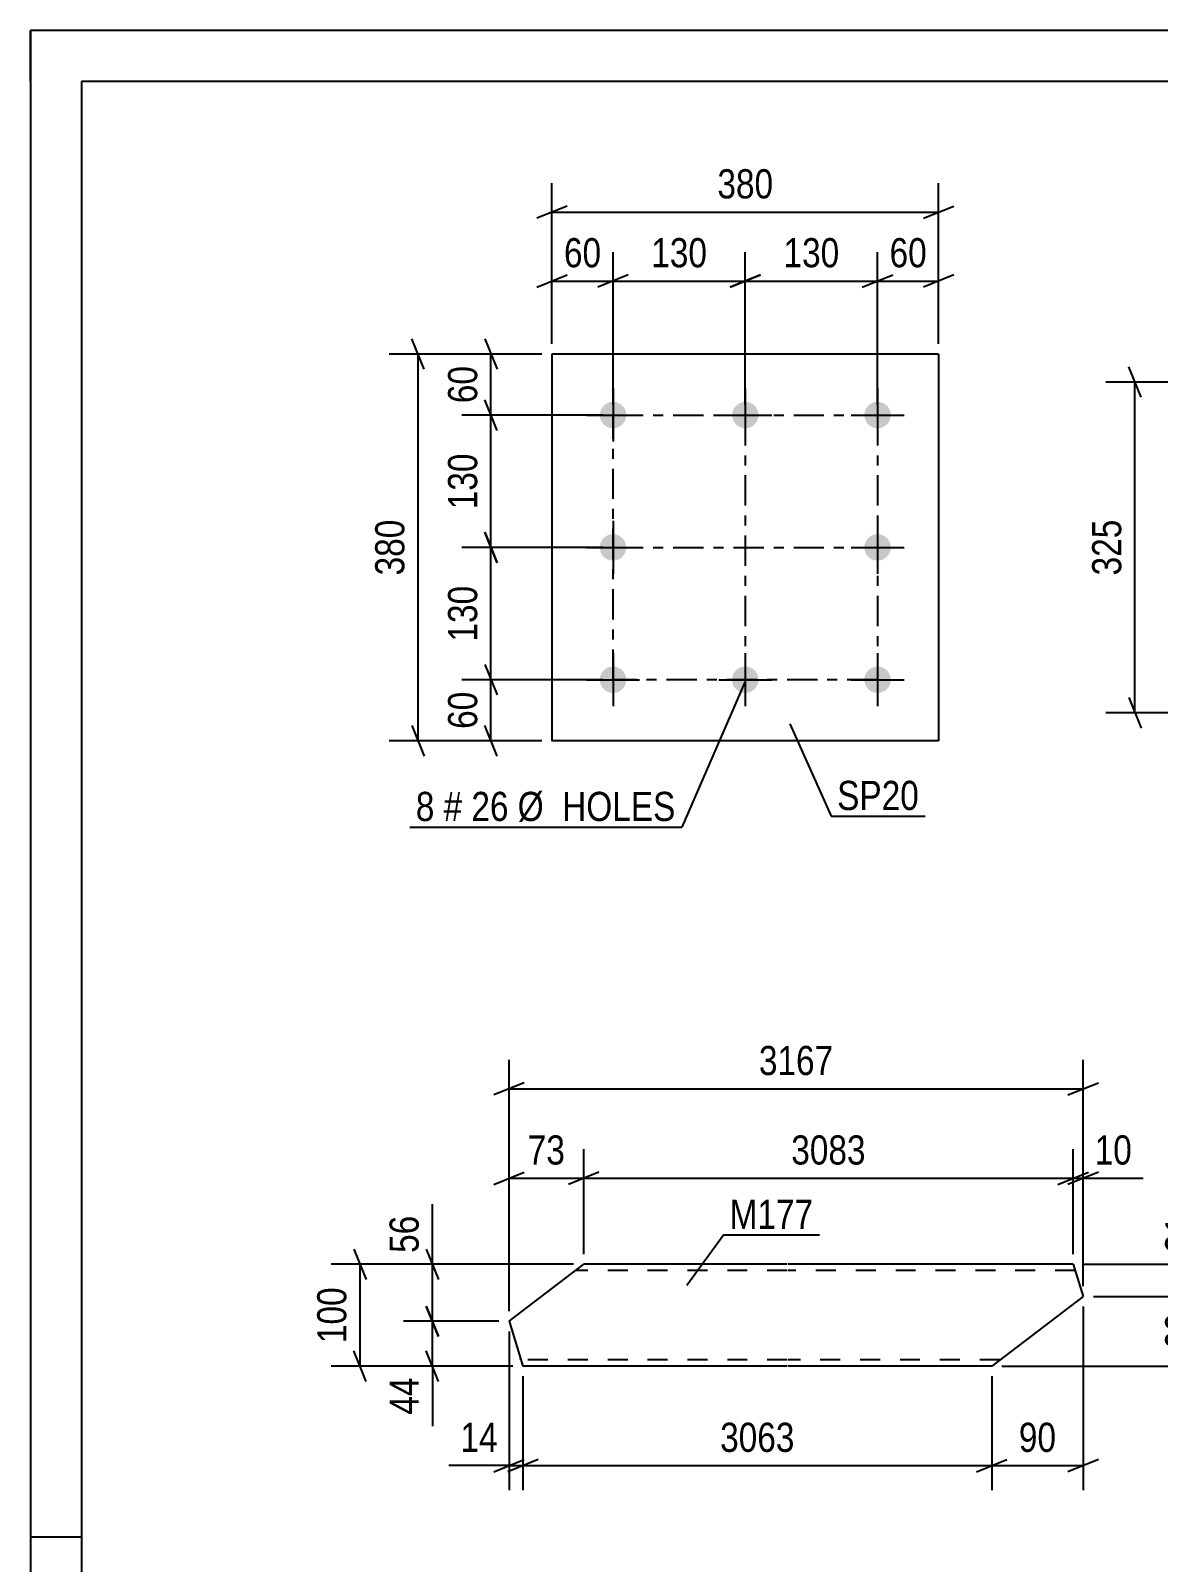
# Model space of a CAD drawing. Header units: millimetres. Extents: x 0 to 1772, y 0 to 560.
# Drawn here: x 0 to 110.8, y 146.5 to 297 of the extents above; entities that cross this region are included whole.
import ezdxf

# ---------------------------------------------------------------- set-up
doc = ezdxf.new("R2010")
doc.units = ezdxf.units.MM
doc.linetypes.add('DXK_LINE_DOT2', pattern=[3.9198, 1.9599, -1.9599])
doc.linetypes.add('DXK_LINE_DOT3', pattern=[5.9187, 2.979, -0.9799, 0.9799, -0.9799])
doc.styles.add('Arial Narrow', font='ARIALN.TTF', dxfattribs={"height": 0.2})

# ---------------------------------------------------------------- blocks, each defined once
blk = doc.blocks.new('Unknown-814276686-1133')
at = {"color": 5, "linetype": 'Continuous'}
for p, q in [((420, 297), (0, 297)), ((0, 297), (0, 0)), ((0, 292), (0, 297)), ((415, 292), (5, 292)), ((5, 292), (5, 5)), ((5, 149), (0, 149))]:
    blk.add_line(p, q, dxfattribs=at)
blk = doc.blocks.new('Bolt-814276686-5875 - 5841')
at = {"linetype": 'Continuous'}
for points in [[(57.24, 260.53, -1), (57.24, 257.93, -1)], [(70.24, 260.53, -1), (70.24, 257.93, -1)], [(83.24, 260.53, -1), (83.24, 257.93, -1)], [(57.24, 247.53, -1), (57.24, 244.93, -1)], [(83.24, 247.53, -1), (83.24, 244.93, -1)], [(57.24, 234.53, -1), (57.24, 231.93, -1)], [(70.24, 234.53, -1), (70.24, 231.93, -1)], [(83.24, 234.53, -1), (83.24, 231.93, -1)]]:
    blk.add_hatch(color=1, dxfattribs=at).paths.add_polyline_path(points)
at = {"color": 1, "linetype": 'Continuous'}
for p, q in [((57.24, 261.83), (57.24, 256.63)), ((70.24, 261.83), (70.24, 256.63)), ((83.24, 261.83), (83.24, 256.63)), ((54.64, 259.23), (59.84, 259.23)), ((67.64, 259.23), (72.84, 259.23)), ((80.64, 259.23), (85.84, 259.23)), ((57.24, 248.83), (57.24, 243.63)), ((83.24, 248.83), (83.24, 243.63)), ((54.64, 246.23), (59.84, 246.23)), ((80.64, 246.23), (85.84, 246.23)), ((57.24, 235.83), (57.24, 230.63)), ((70.24, 235.83), (70.24, 230.63)), ((83.24, 235.83), (83.24, 230.63)), ((54.64, 233.23), (59.84, 233.23)), ((67.64, 233.23), (72.84, 233.23)), ((80.64, 233.23), (85.84, 233.23))]:
    blk.add_line(p, q, dxfattribs=at)
blk = doc.blocks.new('Part-814276686-5880 - 5841')
at = {"color": 2, "linetype": 'Continuous'}
for p, q in [((51.24, 265.23), (51.24, 227.23)), ((89.24, 265.23), (51.24, 265.23)), ((89.24, 265.23), (89.24, 227.23)), ((89.24, 227.23), (51.24, 227.23))]:
    blk.add_line(p, q, dxfattribs=at)
blk = doc.blocks.new('Part-814276686-6298 - 6292')
at = {"color": 2, "linetype": 'Continuous'}
for p, q in [((47.02, 170.2), (54.36, 175.8)), ((74.36, 175.8), (54.36, 175.8)), ((102.47, 175.8), (74.46, 175.8)), ((102.47, 175.8), (103.45, 172.65)), ((103.45, 172.65), (94.46, 165.8)), ((47.02, 170.2), (48.39, 165.8)), ((74.36, 165.8), (48.39, 165.8)), ((94.46, 165.8), (74.46, 165.8))]:
    blk.add_line(p, q, dxfattribs=at)
at = {"color": 7, "linetype": 'DXK_LINE_DOT2'}
for p, q in [((74.36, 175.2), (53.57, 175.2)), ((102.66, 175.2), (74.46, 175.2)), ((48.19, 166.45), (48.16, 166.54)), ((48.16, 166.54), (48.19, 166.45)), ((48.19, 166.45), (48.2, 166.4)), ((48.2, 166.4), (48.19, 166.45)), ((74.36, 166.4), (48.2, 166.4)), ((95.25, 166.4), (74.46, 166.4))]:
    blk.add_line(p, q, dxfattribs=at)
blk = doc.blocks.new('Rectangle-814276686-5967 - 5841')
at = {"color": 1, "linetype": 'DXK_LINE_DOT3'}
blk.add_lwpolyline([(57.24, 259.23), (83.24, 259.23), (83.24, 233.23), (57.24, 233.23), (57.24, 259.23)], close=True, dxfattribs=at)
blk = doc.blocks.new('Line-814276686-5953 - 5841')
at = {"color": 1, "linetype": 'DXK_LINE_DOT3'}
blk.add_line((70.24, 259.23), (70.24, 233.23), dxfattribs=at)
blk = doc.blocks.new('Line-814276686-5960 - 5841')
at = {"color": 1, "linetype": 'DXK_LINE_DOT3'}
blk.add_line((57.24, 246.23), (83.24, 246.23), dxfattribs=at)
blk = doc.blocks.new('StraightDimension-814276686-9274 - 5841')
at = {"color": 7, "linetype": 'Continuous'}
for p, q in [((57.24, 260.23), (57.24, 275.25)), ((70.24, 260.23), (70.24, 275.25)), ((58.74, 273), (55.74, 271.8)), ((57.24, 272.4), (70.24, 272.4)), ((68.74, 271.8), (71.74, 273))]:
    blk.add_line(p, q, dxfattribs=at)
at = {"color": 0}
blk.add_wipeout([(67.09, 273.15), (67.09, 277.35), (60.4, 277.35), (60.4, 273.15)], dxfattribs=at)
at = {"color": 3, "style": 'Arial Narrow'}
blk.add_text('130', height=2.863, dxfattribs=at).set_placement((61, 273.75))
blk = doc.blocks.new('StraightDimension-814276686-5882 - 5841')
at = {"color": 7, "linetype": 'Continuous'}
for p, q in [((44.64, 266.73), (45.84, 263.73)), ((50.24, 265.23), (42.39, 265.23)), ((45.24, 259.23), (45.24, 265.23)), ((45.84, 257.73), (44.64, 260.73)), ((56.24, 259.23), (42.39, 259.23))]:
    blk.add_line(p, q, dxfattribs=at)
at = {"color": 0}
blk.add_wipeout([(44.49, 264.65), (40.29, 264.65), (40.29, 259.8), (44.49, 259.8)], dxfattribs=at)
at = {"color": 3, "style": 'Arial Narrow'}
blk.add_text('60', height=2.863, rotation=90.0002, dxfattribs=at).set_placement((43.89, 260.4))
blk = doc.blocks.new('StraightDimension-814276686-5892 - 5841')
at = {"color": 7, "linetype": 'Continuous'}
for p, q in [((44.64, 234.73), (45.84, 231.73)), ((56.24, 233.23), (42.39, 233.23)), ((45.24, 227.23), (45.24, 233.23)), ((45.84, 225.73), (44.64, 228.73)), ((50.24, 227.23), (42.39, 227.23))]:
    blk.add_line(p, q, dxfattribs=at)
at = {"color": 0}
blk.add_wipeout([(44.49, 232.65), (40.29, 232.65), (40.29, 227.8), (44.49, 227.8)], dxfattribs=at)
at = {"color": 3, "style": 'Arial Narrow'}
blk.add_text('60', height=2.863, rotation=90.0002, dxfattribs=at).set_placement((43.89, 228.4))
blk = doc.blocks.new('StraightDimension-814276686-5907 - 5841')
at = {"color": 7, "linetype": 'Continuous'}
for p, q in [((38.68, 263.73), (37.48, 266.73)), ((50.24, 265.23), (35.23, 265.23)), ((38.08, 227.23), (38.08, 265.23)), ((37.48, 228.73), (38.68, 225.73)), ((50.24, 227.23), (35.23, 227.23))]:
    blk.add_line(p, q, dxfattribs=at)
at = {"color": 0}
blk.add_wipeout([(37.33, 249.57), (33.13, 249.57), (33.13, 242.88), (37.33, 242.88)], dxfattribs=at)
at = {"color": 3, "style": 'Arial Narrow'}
blk.add_text('380', height=2.863, rotation=90.0002, dxfattribs=at).set_placement((36.73, 243.48))
blk = doc.blocks.new('StraightDimension-814276686-5918 - 5841')
at = {"color": 7, "linetype": 'Continuous'}
for p, q in [((51.24, 266.23), (51.24, 275.25)), ((57.24, 260.23), (57.24, 275.25)), ((49.74, 271.8), (52.74, 273)), ((51.24, 272.4), (57.24, 272.4)), ((58.74, 273), (55.74, 271.8))]:
    blk.add_line(p, q, dxfattribs=at)
at = {"color": 0}
blk.add_wipeout([(56.67, 273.15), (56.67, 277.35), (51.82, 277.35), (51.82, 273.15)], dxfattribs=at)
at = {"color": 3, "style": 'Arial Narrow'}
blk.add_text('60', height=2.863, dxfattribs=at).set_placement((52.42, 273.75))
blk = doc.blocks.new('StraightDimension-814276686-5928 - 5841')
at = {"color": 7, "linetype": 'Continuous'}
for p, q in [((83.24, 260.23), (83.24, 275.25)), ((89.24, 266.23), (89.24, 275.25)), ((81.74, 271.8), (84.74, 273)), ((83.24, 272.4), (89.24, 272.4)), ((90.74, 273), (87.74, 271.8))]:
    blk.add_line(p, q, dxfattribs=at)
at = {"color": 0}
blk.add_wipeout([(88.67, 273.15), (88.67, 277.35), (83.82, 277.35), (83.82, 273.15)], dxfattribs=at)
at = {"color": 3, "style": 'Arial Narrow'}
blk.add_text('60', height=2.863, dxfattribs=at).set_placement((84.42, 273.75))
blk = doc.blocks.new('StraightDimension-814276686-5943 - 5841')
at = {"color": 7, "linetype": 'Continuous'}
for p, q in [((51.24, 266.23), (51.24, 282.02)), ((89.24, 266.23), (89.24, 282.02)), ((52.74, 279.77), (49.74, 278.57)), ((51.24, 279.17), (89.24, 279.17)), ((87.74, 278.57), (90.74, 279.77))]:
    blk.add_line(p, q, dxfattribs=at)
at = {"color": 0}
blk.add_wipeout([(73.59, 279.92), (73.59, 284.12), (66.9, 284.12), (66.9, 279.92)], dxfattribs=at)
at = {"color": 3, "style": 'Arial Narrow'}
blk.add_text('380', height=2.863, dxfattribs=at).set_placement((67.5, 280.52))
blk = doc.blocks.new('StraightDimension-814276686-9252 - 5841')
at = {"color": 7, "linetype": 'Continuous'}
for p, q in [((45.84, 244.73), (44.64, 247.73)), ((56.24, 246.23), (42.39, 246.23)), ((45.24, 233.23), (45.24, 246.23)), ((44.64, 234.73), (45.84, 231.73)), ((56.24, 233.23), (42.39, 233.23))]:
    blk.add_line(p, q, dxfattribs=at)
at = {"color": 0}
blk.add_wipeout([(44.49, 243.07), (40.29, 243.07), (40.29, 236.38), (44.49, 236.38)], dxfattribs=at)
at = {"color": 3, "style": 'Arial Narrow'}
blk.add_text('130', height=2.863, rotation=90.0002, dxfattribs=at).set_placement((43.89, 236.98))
blk = doc.blocks.new('StraightDimension-814276686-9254 - 5841')
at = {"color": 7, "linetype": 'Continuous'}
for p, q in [((45.84, 257.73), (44.64, 260.73)), ((56.24, 259.23), (42.39, 259.23)), ((45.24, 246.23), (45.24, 259.23)), ((44.64, 247.73), (45.84, 244.73)), ((56.24, 246.23), (42.39, 246.23))]:
    blk.add_line(p, q, dxfattribs=at)
at = {"color": 0}
blk.add_wipeout([(44.49, 256.07), (40.29, 256.07), (40.29, 249.38), (44.49, 249.38)], dxfattribs=at)
at = {"color": 3, "style": 'Arial Narrow'}
blk.add_text('130', height=2.863, rotation=90.0002, dxfattribs=at).set_placement((43.89, 249.98))
blk = doc.blocks.new('StraightDimension-814276686-9276 - 5841')
at = {"color": 7, "linetype": 'Continuous'}
for p, q in [((70.24, 260.23), (70.24, 275.25)), ((83.24, 260.23), (83.24, 275.25)), ((71.74, 273), (68.74, 271.8)), ((70.24, 272.4), (83.24, 272.4)), ((81.74, 271.8), (84.74, 273))]:
    blk.add_line(p, q, dxfattribs=at)
at = {"color": 0}
blk.add_wipeout([(80.09, 273.15), (80.09, 277.35), (73.4, 277.35), (73.4, 273.15)], dxfattribs=at)
at = {"color": 3, "style": 'Arial Narrow'}
blk.add_text('130', height=2.863, dxfattribs=at).set_placement((74, 273.75))
blk = doc.blocks.new('StraightDimension-814276686-6342 - 6292')
at = {"color": 7, "linetype": 'Continuous'}
for p, q in [((47.02, 171.2), (47.02, 187.1)), ((54.36, 176.8), (54.36, 187.1)), ((45.52, 183.65), (48.52, 184.85)), ((47.02, 184.25), (54.36, 184.25)), ((55.86, 184.85), (52.86, 183.65))]:
    blk.add_line(p, q, dxfattribs=at)
at = {"color": 0}
blk.add_wipeout([(53.12, 185), (53.12, 189.2), (48.26, 189.2), (48.26, 185)], dxfattribs=at)
at = {"color": 3, "style": 'Arial Narrow'}
blk.add_text('73', height=2.863, dxfattribs=at).set_placement((48.86, 185.6))
blk = doc.blocks.new('StraightDimension-814276686-6318 - 6292')
at = {"color": 7, "linetype": 'Continuous'}
for p, q in [((54.36, 176.8), (54.36, 187.1)), ((102.47, 176.8), (102.47, 187.1)), ((55.86, 184.85), (52.86, 183.65)), ((54.36, 184.25), (102.47, 184.25)), ((100.97, 183.65), (103.97, 184.85))]:
    blk.add_line(p, q, dxfattribs=at)
at = {"color": 0}
blk.add_wipeout([(82.67, 185), (82.67, 189.2), (74.16, 189.2), (74.16, 185)], dxfattribs=at)
at = {"color": 3, "style": 'Arial Narrow'}
blk.add_text('3083', height=2.863, dxfattribs=at).set_placement((74.76, 185.6))
blk = doc.blocks.new('StraightDimension-814276686-6301 - 6292')
at = {"color": 7, "linetype": 'Continuous'}
for p, q in [((102.47, 176.8), (102.47, 187.1)), ((103.45, 173.65), (103.45, 187.1)), ((100.97, 183.65), (103.97, 184.85)), ((104.95, 184.85), (101.95, 183.65)), ((102.47, 184.25), (103.45, 184.25))]:
    blk.add_line(p, q, dxfattribs=at)
at = {"color": 0}
blk.add_wipeout([(108.84, 185), (108.84, 189.2), (103.98, 189.2), (103.98, 185)], dxfattribs=at)
at = {"color": 7, "linetype": 'Continuous'}
blk.add_line((103.45, 184.25), (109.36, 184.25), dxfattribs=at)
blk.add_line((103.45, 184.25), (109.36, 184.25), dxfattribs=at)
at = {"color": 3, "style": 'Arial Narrow'}
blk.add_text('10', height=2.863, dxfattribs=at).set_placement((104.58, 185.6))
blk = doc.blocks.new('StraightDimension-814276686-6360 - 6292')
at = {"color": 7, "linetype": 'Continuous'}
for p, q in [((47.02, 171.2), (47.02, 195.89)), ((103.45, 173.65), (103.45, 195.89)), ((48.52, 193.64), (45.52, 192.44)), ((47.02, 193.04), (103.45, 193.04)), ((101.95, 192.44), (104.95, 193.64))]:
    blk.add_line(p, q, dxfattribs=at)
at = {"color": 0}
blk.add_wipeout([(79.49, 193.79), (79.49, 197.99), (70.98, 197.99), (70.98, 193.79)], dxfattribs=at)
at = {"color": 3, "style": 'Arial Narrow'}
blk.add_text('3167', height=2.863, dxfattribs=at).set_placement((71.58, 194.39))
blk = doc.blocks.new('StraightDimension-814276686-6371 - 6292')
at = {"color": 7, "linetype": 'Continuous'}
for p, q in [((115.12, 177.3), (116.32, 174.3)), ((103.47, 175.8), (118.12, 175.8)), ((115.72, 172.65), (115.72, 175.8)), ((116.32, 171.15), (115.12, 174.15)), ((104.45, 172.65), (118.12, 172.65))]:
    blk.add_line(p, q, dxfattribs=at)
at = {"color": 0}
blk.add_wipeout([(114.97, 181.18), (110.77, 181.18), (110.77, 176.32), (114.97, 176.32)], dxfattribs=at)
at = {"color": 7, "linetype": 'Continuous'}
blk.add_line((115.72, 175.8), (115.72, 181.71), dxfattribs=at)
blk.add_line((115.72, 175.8), (115.72, 181.71), dxfattribs=at)
at = {"color": 3, "style": 'Arial Narrow'}
blk.add_text('31', height=2.863, rotation=90.0002, dxfattribs=at).set_placement((114.37, 176.92))
blk = doc.blocks.new('StraightDimension-814276686-6396 - 6292')
at = {"color": 7, "linetype": 'Continuous'}
for p, q in [((115.12, 174.15), (116.32, 171.15)), ((104.45, 172.65), (118.12, 172.65)), ((115.72, 165.8), (115.72, 172.65)), ((116.32, 164.3), (115.12, 167.3)), ((95.46, 165.8), (118.12, 165.8))]:
    blk.add_line(p, q, dxfattribs=at)
at = {"color": 0}
blk.add_wipeout([(114.97, 171.65), (110.77, 171.65), (110.77, 166.8), (114.97, 166.8)], dxfattribs=at)
at = {"color": 3, "style": 'Arial Narrow'}
blk.add_text('69', height=2.863, rotation=90.0002, dxfattribs=at).set_placement((114.37, 167.4))
blk = doc.blocks.new('StraightDimension-814276686-6421 - 6292')
at = {"color": 7, "linetype": 'Continuous'}
for p, q in [((103.45, 171.65), (103.45, 153.62)), ((94.46, 164.8), (94.46, 153.62)), ((92.96, 155.42), (95.96, 156.62)), ((104.95, 156.62), (101.95, 155.42)), ((94.46, 156.02), (103.45, 156.02))]:
    blk.add_line(p, q, dxfattribs=at)
at = {"color": 0}
blk.add_wipeout([(101.39, 156.77), (101.39, 160.97), (96.53, 160.97), (96.53, 156.77)], dxfattribs=at)
at = {"color": 3, "style": 'Arial Narrow'}
blk.add_text('90', height=2.863, dxfattribs=at).set_placement((97.13, 157.37))
blk = doc.blocks.new('StraightDimension-814276686-6438 - 6292')
at = {"color": 7, "linetype": 'Continuous'}
for p, q in [((48.39, 164.8), (48.39, 153.62)), ((94.46, 164.8), (94.46, 153.62)), ((49.89, 156.62), (46.89, 155.42)), ((92.96, 155.42), (95.96, 156.62)), ((48.39, 156.02), (94.46, 156.02))]:
    blk.add_line(p, q, dxfattribs=at)
at = {"color": 0}
blk.add_wipeout([(75.68, 156.77), (75.68, 160.97), (67.17, 160.97), (67.17, 156.77)], dxfattribs=at)
at = {"color": 3, "style": 'Arial Narrow'}
blk.add_text('3063', height=2.863, dxfattribs=at).set_placement((67.77, 157.37))
blk = doc.blocks.new('StraightDimension-814276686-6462 - 6292')
at = {"color": 7, "linetype": 'Continuous'}
for p, q in [((47.02, 169.2), (47.02, 153.62)), ((48.39, 164.8), (48.39, 153.62)), ((45.52, 155.42), (48.52, 156.62)), ((49.89, 156.62), (46.89, 155.42)), ((47.02, 156.02), (48.39, 156.02))]:
    blk.add_line(p, q, dxfattribs=at)
at = {"color": 0}
blk.add_wipeout([(46.49, 156.77), (46.49, 160.97), (41.64, 160.97), (41.64, 156.77)], dxfattribs=at)
at = {"color": 7, "linetype": 'Continuous'}
blk.add_line((47.02, 156.02), (41.11, 156.02), dxfattribs=at)
blk.add_line((47.02, 156.02), (41.11, 156.02), dxfattribs=at)
at = {"color": 3, "style": 'Arial Narrow'}
blk.add_text('14', height=2.863, dxfattribs=at).set_placement((42.24, 157.37))
blk = doc.blocks.new('StraightDimension-814276686-6480 - 6292')
at = {"color": 7, "linetype": 'Continuous'}
for p, q in [((38.89, 177.3), (40.09, 174.3)), ((53.36, 175.8), (36.64, 175.8)), ((39.49, 170.2), (39.49, 175.8)), ((40.09, 168.7), (38.89, 171.7)), ((46.02, 170.2), (36.64, 170.2))]:
    blk.add_line(p, q, dxfattribs=at)
at = {"color": 0}
blk.add_wipeout([(38.74, 181.18), (34.54, 181.18), (34.54, 176.32), (38.74, 176.32)], dxfattribs=at)
at = {"color": 7, "linetype": 'Continuous'}
blk.add_line((39.49, 175.8), (39.49, 181.71), dxfattribs=at)
blk.add_line((39.49, 175.8), (39.49, 181.71), dxfattribs=at)
at = {"color": 3, "style": 'Arial Narrow'}
blk.add_text('56', height=2.863, rotation=90.0002, dxfattribs=at).set_placement((38.14, 176.92))
blk = doc.blocks.new('StraightDimension-814276686-6504 - 6292')
at = {"color": 7, "linetype": 'Continuous'}
for p, q in [((38.89, 171.7), (40.09, 168.7)), ((46.02, 170.2), (36.64, 170.2)), ((39.49, 165.8), (39.49, 170.2)), ((40.09, 164.3), (38.89, 167.3)), ((47.39, 165.8), (36.64, 165.8))]:
    blk.add_line(p, q, dxfattribs=at)
at = {"color": 0}
blk.add_wipeout([(38.74, 165.27), (34.54, 165.27), (34.54, 160.42), (38.74, 160.42)], dxfattribs=at)
at = {"color": 7, "linetype": 'Continuous'}
blk.add_line((39.49, 165.8), (39.49, 159.89), dxfattribs=at)
blk.add_line((39.49, 165.8), (39.49, 159.89), dxfattribs=at)
at = {"color": 3, "style": 'Arial Narrow'}
blk.add_text('44', height=2.863, rotation=90.0002, dxfattribs=at).set_placement((38.14, 161.02))
blk = doc.blocks.new('StraightDimension-814276686-6529 - 6292')
at = {"color": 7, "linetype": 'Continuous'}
for p, q in [((31.78, 177.3), (32.98, 174.3)), ((53.36, 175.8), (29.53, 175.8)), ((32.38, 165.8), (32.38, 175.8)), ((32.98, 164.3), (31.78, 167.3)), ((47.39, 165.8), (29.53, 165.8))]:
    blk.add_line(p, q, dxfattribs=at)
at = {"color": 0}
blk.add_wipeout([(31.63, 174.14), (27.43, 174.14), (27.43, 167.46), (31.63, 167.46)], dxfattribs=at)
at = {"color": 3, "style": 'Arial Narrow'}
blk.add_text('100', height=2.863, rotation=90.0002, dxfattribs=at).set_placement((31.03, 168.06))
blk = doc.blocks.new('StraightDimension-814276686-5644 - 5603')
at = {"color": 7, "linetype": 'Continuous'}
for p, q in [((109.14, 260.98), (107.94, 263.98)), ((121.9, 262.48), (105.69, 262.48)), ((108.54, 229.98), (108.54, 262.48)), ((107.94, 231.48), (109.14, 228.48)), ((121.9, 229.98), (105.69, 229.98))]:
    blk.add_line(p, q, dxfattribs=at)
at = {"color": 0}
blk.add_wipeout([(107.79, 249.57), (103.59, 249.57), (103.59, 242.88), (107.79, 242.88)], dxfattribs=at)
at = {"color": 3, "style": 'Arial Narrow'}
blk.add_text('325', height=2.863, rotation=90.0002, dxfattribs=at).set_placement((107.19, 243.48))
blk = doc.blocks.new('Mark-814276686-5876 - 5841')
at = {"color": 0}
blk.add_wipeout([(87.31, 220.43), (87.31, 223.43), (79.27, 223.43), (79.27, 220.43)], dxfattribs=at)
blk.add_wipeout([(87.31, 220.43), (87.31, 223.43), (79.27, 223.43), (79.27, 220.43)], dxfattribs=at)
at = {"color": 30, "linetype": 'Continuous'}
for p, q in [((74.61, 228.89), (78.67, 219.83)), ((78.67, 219.83), (87.91, 219.83))]:
    blk.add_line(p, q, dxfattribs=at)
at = {"color": 3, "style": 'Arial Narrow'}
blk.add_text('SP20', height=2.863, dxfattribs=at).set_placement((79.27, 220.43))
blk = doc.blocks.new('Mark-814276686-5871 - 5841')
at = {"color": 0}
for points in [[(39.69, 219.35), (39.69, 222.35), (37.86, 222.35), (37.86, 219.35)], [(42.42, 219.35), (42.42, 222.35), (40.59, 222.35), (40.59, 219.35)], [(46.97, 219.35), (46.97, 222.35), (43.32, 222.35), (43.32, 219.35)], [(63.4, 219.35), (63.4, 222.35), (47.87, 222.35), (47.87, 219.35)]]:
    blk.add_wipeout(points, dxfattribs=at)
for points in [[(39.69, 219.35), (39.69, 222.35), (37.86, 222.35), (37.86, 219.35)], [(42.42, 219.35), (42.42, 222.35), (40.59, 222.35), (40.59, 219.35)], [(46.97, 219.35), (46.97, 222.35), (43.32, 222.35), (43.32, 219.35)], [(63.4, 219.35), (63.4, 222.35), (47.87, 222.35), (47.87, 219.35)]]:
    blk.add_wipeout(points, dxfattribs=at)
at = {"color": 7, "linetype": 'Continuous'}
for p in [(70.19, 233), (37.26, 218.75)]:
    blk.add_line(p, (64, 218.75), dxfattribs=at)
at = {"color": 3, "style": 'Arial Narrow'}
for s, height, p in [('8', 2.86, (37.86, 219.35)), ('#', 2.86, (40.59, 219.35)), ('26', 2.863, (43.32, 219.35)), ('Ø  HOLES', 2.863, (47.87, 219.35))]:
    blk.add_text(s, height=height, dxfattribs=at).set_placement(p)
blk = doc.blocks.new('Mark-814276686-6294 - 6292')
at = {"color": 0}
blk.add_wipeout([(76.92, 179.28), (76.92, 182.28), (68.7, 182.28), (68.7, 179.28)], dxfattribs=at)
blk.add_wipeout([(76.92, 179.28), (76.92, 182.28), (68.7, 182.28), (68.7, 179.28)], dxfattribs=at)
at = {"color": 30, "linetype": 'Continuous'}
for p, q in [((64.5, 173.76), (68.1, 178.68)), ((68.1, 178.68), (77.52, 178.68))]:
    blk.add_line(p, q, dxfattribs=at)
at = {"color": 3, "style": 'Arial Narrow'}
blk.add_text('M177', height=2.863, dxfattribs=at).set_placement((68.7, 179.28))

msp = doc.modelspace()

# ---------------------------------------------------------------- block references
for name in ['Unknown-814276686-1133', 'Part-814276686-5880 - 5841', 'Bolt-814276686-5875 - 5841', 'Rectangle-814276686-5967 - 5841', 'Line-814276686-5953 - 5841', 'Line-814276686-5960 - 5841', 'Part-814276686-6298 - 6292']:
    msp.add_blockref(name, (0, 0))

# ---------------------------------------------------------------- next in the draw order: block references
for name in ['StraightDimension-814276686-9274 - 5841', 'StraightDimension-814276686-5928 - 5841', 'StraightDimension-814276686-5644 - 5603', 'StraightDimension-814276686-5892 - 5841', 'Mark-814276686-5876 - 5841', 'StraightDimension-814276686-6342 - 6292']:
    msp.add_blockref(name, (0, 0))

# ---------------------------------------------------------------- next in the draw order: block references
for name in ['StraightDimension-814276686-5882 - 5841', 'StraightDimension-814276686-6318 - 6292']:
    msp.add_blockref(name, (0, 0))

# ---------------------------------------------------------------- next in the draw order: block references
for name in ['StraightDimension-814276686-5907 - 5841', 'StraightDimension-814276686-6301 - 6292']:
    msp.add_blockref(name, (0, 0))

# ---------------------------------------------------------------- next in the draw order: block references
for name in ['StraightDimension-814276686-5918 - 5841', 'StraightDimension-814276686-9252 - 5841', 'StraightDimension-814276686-6360 - 6292']:
    msp.add_blockref(name, (0, 0))

# ---------------------------------------------------------------- next in the draw order: block references
for name in ['StraightDimension-814276686-5943 - 5841', 'StraightDimension-814276686-9254 - 5841', 'Mark-814276686-5871 - 5841', 'Mark-814276686-6294 - 6292', 'StraightDimension-814276686-6371 - 6292']:
    msp.add_blockref(name, (0, 0))

# ---------------------------------------------------------------- next in the draw order: block references
for name in ['StraightDimension-814276686-9276 - 5841', 'StraightDimension-814276686-6396 - 6292']:
    msp.add_blockref(name, (0, 0))

# ---------------------------------------------------------------- next in the draw order: block references
msp.add_blockref('StraightDimension-814276686-6421 - 6292', (0, 0))

# ---------------------------------------------------------------- next in the draw order: block references
msp.add_blockref('StraightDimension-814276686-6438 - 6292', (0, 0))

# ---------------------------------------------------------------- next in the draw order: block references
msp.add_blockref('StraightDimension-814276686-6462 - 6292', (0, 0))

# ---------------------------------------------------------------- next in the draw order: block references
msp.add_blockref('StraightDimension-814276686-6480 - 6292', (0, 0))

# ---------------------------------------------------------------- next in the draw order: block references
msp.add_blockref('StraightDimension-814276686-6504 - 6292', (0, 0))

# ---------------------------------------------------------------- next in the draw order: block references
msp.add_blockref('StraightDimension-814276686-6529 - 6292', (0, 0))

doc.saveas('drawing.dxf')
